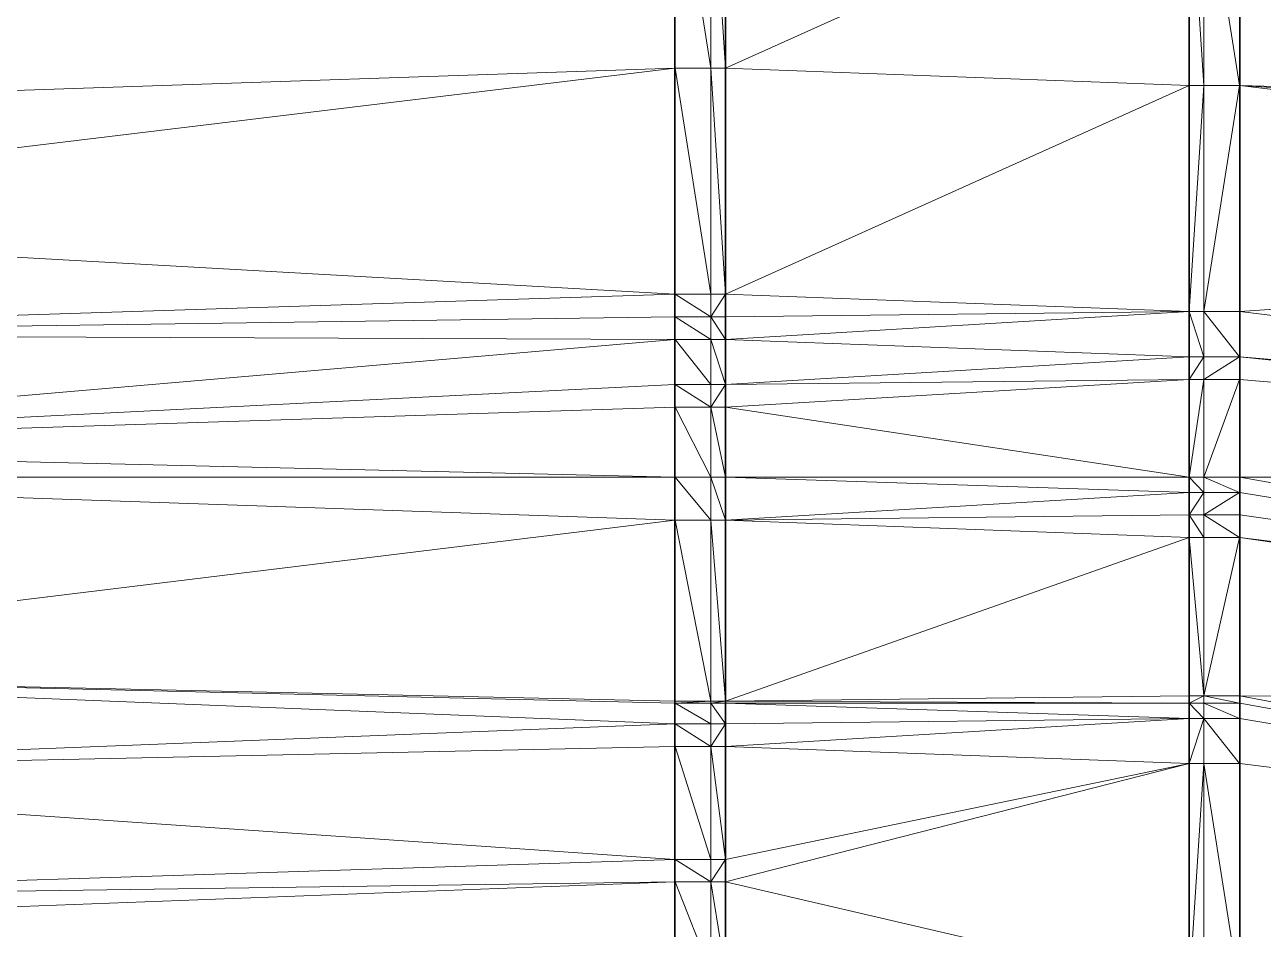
# Model space of a CAD drawing. Header units: metres. Extents: x 246428 to 246884, y 7418966 to 7419490.
# Drawn here: x 246764.45 to 246769.93, y 7419440.22 to 7419444.22 of the extents above; entities that cross this region are included whole.
import ezdxf

# ---------------------------------------------------------------- set-up
doc = ezdxf.new("R2010")
doc.units = ezdxf.units.M
doc.linetypes.add('blank name', pattern=[0])
doc.layers.add('_12D_UNMAPPED', color=7, linetype='Continuous')
for name, color, linetype, lineweight, true_color in [('KERB_BACK', 7, 'Continuous', 35, 0x5fd2ff), ('KERB_LINE', 7, 'Continuous', 18, 0xb9b9b9), ('KERB_LIP', 7, 'Continuous', 35, 0x5fd2ff), ('KERB_TOP', 7, 'Continuous', 18, 0xb9b9b9)]:
    doc.layers.add(name, color=color, linetype=linetype, lineweight=lineweight, true_color=true_color)

msp = doc.modelspace()

# ---------------------------------------------------------------- linework, layer by layer
at = {"layer": '_12D_UNMAPPED', "color": 3, "linetype": 'blank name', "lineweight": 0}
for points in [[(246761.4305, 7419444.315, 35.6158), (246767.3295, 7419445.0311, 35.6664), (246761.5742, 7419443.8363, 35.6373)], [(246767.3295, 7419445.0311, 35.6664), (246767.3295, 7419444.0311, 35.7065), (246761.5742, 7419443.8363, 35.6373)], [(246767.3295, 7419444.0311, 35.7065), (246767.3295, 7419445.0311, 35.6664), (246767.3305, 7419444.0311, 35.7065)], [(246767.3305, 7419444.0311, 35.7065), (246767.3295, 7419445.0311, 35.6664), (246767.3305, 7419445.0311, 35.6664)], [(246767.3305, 7419444.0311, 35.7065), (246767.3305, 7419445.0311, 35.6664), (246767.4895, 7419444.0311, 35.7065)], [(246767.4895, 7419444.0311, 35.7065), (246767.3305, 7419445.0311, 35.6664), (246767.4895, 7419445.0311, 35.6664)], [(246767.4895, 7419444.0311, 35.7065), (246767.4895, 7419445.0311, 35.6664), (246767.5545, 7419444.0311, 35.7065)], [(246767.5545, 7419444.0311, 35.7065), (246767.4895, 7419445.0311, 35.6664), (246767.5545, 7419445.0311, 35.6664)], [(246767.5545, 7419444.0311, 35.7065), (246767.5545, 7419445.0311, 35.6664), (246769.6045, 7419444.9545, 35.6947)], [(246767.5545, 7419444.0311, 35.7065), (246769.6045, 7419444.9545, 35.6947), (246769.6045, 7419443.9545, 35.7348)], [(246769.6695, 7419444.9545, 35.6947), (246769.6695, 7419443.9545, 35.7348), (246769.6045, 7419444.9545, 35.6947)], [(246769.6045, 7419444.9545, 35.6947), (246769.6695, 7419443.9545, 35.7348), (246769.6045, 7419443.9545, 35.7348)], [(246769.8285, 7419444.9545, 35.6947), (246769.8285, 7419443.9545, 35.7348), (246769.6695, 7419444.9545, 35.6947)], [(246769.6695, 7419444.9545, 35.6947), (246769.8285, 7419443.9545, 35.7348), (246769.6695, 7419443.9545, 35.7348)], [(246769.8295, 7419444.9545, 35.6947), (246769.8295, 7419443.9545, 35.7348), (246769.8285, 7419444.9545, 35.6947)], [(246769.8285, 7419444.9545, 35.6947), (246769.8295, 7419443.9545, 35.7348), (246769.8285, 7419443.9545, 35.7348)], [(246769.8295, 7419443.9545, 35.7348), (246769.8295, 7419444.9545, 35.6947), (246775.2287, 7419443.8039, 35.821)], [(246769.8295, 7419444.9545, 35.6947), (246775.354, 7419444.2878, 35.802), (246775.2287, 7419443.8039, 35.821)], [(246761.5742, 7419443.8363, 35.6373), (246767.3295, 7419444.0311, 35.7065), (246761.6805, 7419443.3479, 35.6588)], [(246761.6805, 7419443.3479, 35.6588), (246767.3295, 7419444.0311, 35.7065), (246761.6805, 7419443.3478, 35.6588)], [(246767.3295, 7419444.0311, 35.7065), (246767.3295, 7419443.0311, 35.7466), (246761.6805, 7419443.3478, 35.6588)], [(246767.3295, 7419443.0311, 35.7466), (246767.3295, 7419444.0311, 35.7065), (246767.3305, 7419443.0311, 35.7466)], [(246767.3305, 7419443.0311, 35.7466), (246767.3295, 7419444.0311, 35.7065), (246767.3305, 7419444.0311, 35.7065)], [(246767.3305, 7419443.0311, 35.7466), (246767.3305, 7419444.0311, 35.7065), (246767.4895, 7419443.0311, 35.7466)], [(246767.4895, 7419443.0311, 35.7466), (246767.3305, 7419444.0311, 35.7065), (246767.4895, 7419444.0311, 35.7065)], [(246767.4895, 7419443.0311, 35.7466), (246767.4895, 7419444.0311, 35.7065), (246767.5545, 7419443.0311, 35.7466)], [(246767.5545, 7419443.0311, 35.7466), (246767.4895, 7419444.0311, 35.7065), (246767.5545, 7419444.0311, 35.7065)], [(246767.5545, 7419443.0311, 35.7466), (246767.5545, 7419444.0311, 35.7065), (246769.6045, 7419443.9545, 35.7348)], [(246767.5545, 7419443.0311, 35.7466), (246769.6045, 7419443.9545, 35.7348), (246769.6045, 7419442.9545, 35.7749)], [(246769.6045, 7419443.9545, 35.7348), (246769.6695, 7419443.9545, 35.7348), (246769.6045, 7419442.9545, 35.7749)], [(246769.6695, 7419443.9545, 35.7348), (246769.6695, 7419442.9545, 35.7749), (246769.6045, 7419442.9545, 35.7749)], [(246769.6695, 7419443.9545, 35.7348), (246769.8285, 7419443.9545, 35.7348), (246769.6695, 7419442.9545, 35.7749)], [(246769.8285, 7419443.9545, 35.7348), (246769.8285, 7419442.9545, 35.7749), (246769.6695, 7419442.9545, 35.7749)], [(246769.8285, 7419443.9545, 35.7348), (246769.8295, 7419443.9545, 35.7348), (246769.8285, 7419442.9545, 35.7749)], [(246769.8295, 7419443.9545, 35.7348), (246769.8295, 7419442.9545, 35.7749), (246769.8285, 7419442.9545, 35.7749)], [(246769.8295, 7419442.9545, 35.7749), (246769.8295, 7419443.9545, 35.7348), (246775.1338, 7419443.313, 35.84)], [(246769.8295, 7419443.9545, 35.7348), (246775.2287, 7419443.8039, 35.821), (246775.1914, 7419443.6199, 35.8281)], [(246769.8295, 7419443.9545, 35.7348), (246775.1914, 7419443.6199, 35.8281), (246775.1338, 7419443.313, 35.84)], [(246761.6805, 7419443.3478, 35.6588), (246767.3295, 7419443.0311, 35.7466), (246761.7486, 7419442.8526, 35.6803)], [(246769.8295, 7419442.9545, 35.7749), (246775.1338, 7419443.313, 35.84), (246774.9494, 7419442.3301, 35.8781)], [(246767.3295, 7419443.0311, 35.7466), (246767.3295, 7419442.9311, 35.7506), (246761.7486, 7419442.8526, 35.6803)], [(246767.3295, 7419442.9311, 35.7506), (246767.3295, 7419443.0311, 35.7466), (246767.3305, 7419442.9311, 35.7506)], [(246767.3305, 7419442.9311, 35.7506), (246767.3295, 7419443.0311, 35.7466), (246767.3305, 7419443.0311, 35.7466)], [(246767.3305, 7419442.9311, 35.7506), (246767.3305, 7419443.0311, 35.7466), (246767.4895, 7419442.9311, 35.7506)], [(246767.4895, 7419442.9311, 35.7506), (246767.3305, 7419443.0311, 35.7466), (246767.4895, 7419443.0311, 35.7466)], [(246767.5545, 7419442.9311, 35.7506), (246767.4895, 7419442.9311, 35.7506), (246767.5545, 7419443.0311, 35.7466)], [(246767.4895, 7419442.9311, 35.7506), (246767.4895, 7419443.0311, 35.7466), (246767.5545, 7419443.0311, 35.7466)], [(246767.5545, 7419442.9311, 35.7506), (246767.5545, 7419443.0311, 35.7466), (246769.6045, 7419442.9545, 35.7749)], [(246767.3295, 7419442.9311, 35.7506), (246767.3295, 7419442.8311, 35.7545), (246761.7486, 7419442.8526, 35.6803)], [(246767.3295, 7419442.8311, 35.7545), (246767.3295, 7419442.9311, 35.7506), (246767.3305, 7419442.8311, 35.7545)], [(246767.3305, 7419442.8311, 35.7545), (246767.3295, 7419442.9311, 35.7506), (246767.3305, 7419442.9311, 35.7506)], [(246767.4895, 7419442.8311, 35.7545), (246767.3305, 7419442.9311, 35.7506), (246767.4895, 7419442.9311, 35.7506)], [(246767.3305, 7419442.8311, 35.7545), (246767.3305, 7419442.9311, 35.7506), (246767.4895, 7419442.8311, 35.7545)], [(246767.4895, 7419442.8311, 35.7545), (246767.4895, 7419442.9311, 35.7506), (246767.5545, 7419442.8311, 35.7545)], [(246767.5545, 7419442.8311, 35.7545), (246767.4895, 7419442.9311, 35.7506), (246767.5545, 7419442.9311, 35.7506)], [(246767.5545, 7419442.8311, 35.7545), (246769.6045, 7419442.9545, 35.7749), (246769.6045, 7419442.7545, 35.7829)], [(246767.5545, 7419442.8311, 35.7545), (246767.5545, 7419442.9311, 35.7506), (246769.6045, 7419442.9545, 35.7749)], [(246769.6695, 7419442.9545, 35.7749), (246769.6695, 7419442.7545, 35.7829), (246769.6045, 7419442.9545, 35.7749)], [(246769.6045, 7419442.9545, 35.7749), (246769.6695, 7419442.7545, 35.7829), (246769.6045, 7419442.7545, 35.7829)], [(246769.6695, 7419442.9545, 35.7749), (246769.8285, 7419442.7545, 35.7829), (246769.6695, 7419442.7545, 35.7829)], [(246769.8285, 7419442.9545, 35.7749), (246769.8285, 7419442.7545, 35.7829), (246769.6695, 7419442.9545, 35.7749)], [(246769.8295, 7419442.9545, 35.7749), (246769.8295, 7419442.7545, 35.7829), (246769.8285, 7419442.9545, 35.7749)], [(246769.8285, 7419442.9545, 35.7749), (246769.8295, 7419442.7545, 35.7829), (246769.8285, 7419442.7545, 35.7829)], [(246769.8295, 7419442.7545, 35.7829), (246769.8295, 7419442.9545, 35.7749), (246774.9494, 7419442.3301, 35.8781)], [(246761.7486, 7419442.8526, 35.6803), (246767.3295, 7419442.8311, 35.7545), (246761.7782, 7419442.3536, 35.7018)], [(246767.3295, 7419442.8311, 35.7545), (246767.3295, 7419442.6311, 35.7618), (246761.7782, 7419442.3536, 35.7018)], [(246767.3295, 7419442.6311, 35.7618), (246767.3295, 7419442.8311, 35.7545), (246767.3305, 7419442.6311, 35.7618)], [(246767.3305, 7419442.6311, 35.7618), (246767.3295, 7419442.8311, 35.7545), (246767.3305, 7419442.8311, 35.7545)], [(246767.4895, 7419442.6311, 35.7618), (246767.3305, 7419442.8311, 35.7545), (246767.4895, 7419442.8311, 35.7545)], [(246767.3305, 7419442.6311, 35.7618), (246767.3305, 7419442.8311, 35.7545), (246767.4895, 7419442.6311, 35.7618)], [(246767.5545, 7419442.6311, 35.7618), (246767.4895, 7419442.8311, 35.7545), (246767.5545, 7419442.8311, 35.7545)], [(246767.4895, 7419442.6311, 35.7618), (246767.4895, 7419442.8311, 35.7545), (246767.5545, 7419442.6311, 35.7618)], [(246767.5545, 7419442.6311, 35.7618), (246767.5545, 7419442.8311, 35.7545), (246769.6045, 7419442.7545, 35.7829)], [(246767.5545, 7419442.6311, 35.7618), (246769.6045, 7419442.7545, 35.7829), (246769.6045, 7419442.6545, 35.7868)], [(246769.6045, 7419442.7545, 35.7829), (246769.6695, 7419442.7545, 35.7829), (246769.6045, 7419442.6545, 35.7868)], [(246769.6695, 7419442.7545, 35.7829), (246769.6695, 7419442.6545, 35.7868), (246769.6045, 7419442.6545, 35.7868)], [(246769.8285, 7419442.7545, 35.7829), (246769.8285, 7419442.6545, 35.7868), (246769.6695, 7419442.6545, 35.7868)], [(246769.6695, 7419442.7545, 35.7829), (246769.8285, 7419442.7545, 35.7829), (246769.6695, 7419442.6545, 35.7868)], [(246769.8295, 7419442.7545, 35.7829), (246769.8295, 7419442.6545, 35.7868), (246769.8285, 7419442.7545, 35.7829)], [(246769.8285, 7419442.7545, 35.7829), (246769.8295, 7419442.6545, 35.7868), (246769.8285, 7419442.6545, 35.7868)], [(246769.8295, 7419442.7545, 35.7829), (246774.9494, 7419442.3301, 35.8781), (246774.9291, 7419442.2221, 35.8823)], [(246769.8295, 7419442.6545, 35.7868), (246769.8295, 7419442.7545, 35.7829), (246774.9291, 7419442.2221, 35.8823)], [(246767.5545, 7419442.5311, 35.7656), (246769.6045, 7419442.6545, 35.7868), (246769.6045, 7419442.2221, 35.8026)], [(246767.5545, 7419442.5311, 35.7656), (246767.5545, 7419442.6311, 35.7618), (246769.6045, 7419442.6545, 35.7868)], [(246769.6045, 7419442.6545, 35.7868), (246769.6695, 7419442.6545, 35.7868), (246769.6045, 7419442.2221, 35.8026)], [(246769.6695, 7419442.6545, 35.7868), (246769.6695, 7419442.2221, 35.8026), (246769.6045, 7419442.2221, 35.8026)], [(246769.6695, 7419442.6545, 35.7868), (246769.8285, 7419442.6545, 35.7868), (246769.6695, 7419442.2221, 35.8026)], [(246769.8285, 7419442.6545, 35.7868), (246769.8285, 7419442.2221, 35.8026), (246769.6695, 7419442.2221, 35.8026)], [(246769.8285, 7419442.6545, 35.7868), (246769.8295, 7419442.6545, 35.7868), (246769.8285, 7419442.2221, 35.8026)], [(246769.8295, 7419442.6545, 35.7868), (246769.8295, 7419442.2221, 35.8026), (246769.8285, 7419442.2221, 35.8026)], [(246769.8295, 7419442.6545, 35.7868), (246774.9291, 7419442.2221, 35.8823), (246774.9291, 7419442.222, 35.8823)], [(246769.8295, 7419442.2221, 35.8026), (246769.8295, 7419442.6545, 35.7868), (246774.9291, 7419442.222, 35.8823)], [(246767.3295, 7419442.6311, 35.7618), (246767.3295, 7419442.5311, 35.7656), (246761.7782, 7419442.3536, 35.7018)], [(246767.3295, 7419442.5311, 35.7656), (246767.3295, 7419442.6311, 35.7618), (246767.3305, 7419442.5311, 35.7656)], [(246767.3305, 7419442.5311, 35.7656), (246767.3295, 7419442.6311, 35.7618), (246767.3305, 7419442.6311, 35.7618)], [(246767.4895, 7419442.5311, 35.7656), (246767.3305, 7419442.6311, 35.7618), (246767.4895, 7419442.6311, 35.7618)], [(246767.3305, 7419442.5311, 35.7656), (246767.3305, 7419442.6311, 35.7618), (246767.4895, 7419442.5311, 35.7656)], [(246767.4895, 7419442.5311, 35.7656), (246767.4895, 7419442.6311, 35.7618), (246767.5545, 7419442.6311, 35.7618)], [(246767.5545, 7419442.5311, 35.7656), (246767.4895, 7419442.5311, 35.7656), (246767.5545, 7419442.6311, 35.7618)], [(246767.3295, 7419442.5311, 35.7656), (246767.3295, 7419442.222, 35.778), (246761.7782, 7419442.3536, 35.7018)], [(246767.3295, 7419442.222, 35.778), (246767.3295, 7419442.5311, 35.7656), (246767.3305, 7419442.222, 35.778)], [(246767.3305, 7419442.222, 35.778), (246767.3295, 7419442.5311, 35.7656), (246767.3305, 7419442.5311, 35.7656)], [(246767.3305, 7419442.222, 35.778), (246767.3305, 7419442.5311, 35.7656), (246767.4895, 7419442.222, 35.778)], [(246767.4895, 7419442.222, 35.778), (246767.3305, 7419442.5311, 35.7656), (246767.4895, 7419442.5311, 35.7656)], [(246767.4895, 7419442.222, 35.778), (246767.4895, 7419442.5311, 35.7656), (246767.5545, 7419442.222, 35.778)], [(246767.5545, 7419442.222, 35.778), (246767.4895, 7419442.5311, 35.7656), (246767.5545, 7419442.5311, 35.7656)], [(246767.5545, 7419442.222, 35.778), (246767.5545, 7419442.5311, 35.7656), (246769.6045, 7419442.2221, 35.8026)], [(246761.7782, 7419442.3536, 35.7018), (246767.3295, 7419442.222, 35.778), (246761.7795, 7419442.2221, 35.7075)], [(246761.7795, 7419442.2221, 35.7075), (246767.3295, 7419442.222, 35.778), (246761.7795, 7419442.222, 35.7075)], [(246761.7795, 7419442.222, 35.7075), (246767.3295, 7419442.0311, 35.7856), (246761.7795, 7419441.3536, 35.7448)], [(246767.3295, 7419442.222, 35.778), (246767.3295, 7419442.2219, 35.778), (246761.7795, 7419442.222, 35.7075)], [(246767.3295, 7419442.2219, 35.778), (246767.3295, 7419442.0311, 35.7856), (246761.7795, 7419442.222, 35.7075)], [(246761.7795, 7419442.222, 35.7075), (246767.3295, 7419442.222, 35.778), (246761.7795, 7419442.222, 35.7075)], [(246767.3295, 7419442.2219, 35.778), (246767.3295, 7419442.222, 35.778), (246767.3305, 7419442.2219, 35.778)], [(246767.3305, 7419442.2219, 35.778), (246767.3295, 7419442.222, 35.778), (246767.3305, 7419442.222, 35.778)], [(246767.3295, 7419442.0311, 35.7856), (246767.3295, 7419442.2219, 35.778), (246767.3305, 7419442.0311, 35.7952)], [(246767.3305, 7419442.0311, 35.7952), (246767.3295, 7419442.2219, 35.778), (246767.3305, 7419442.2219, 35.778)], [(246767.3305, 7419442.2219, 35.778), (246767.3305, 7419442.222, 35.778), (246767.4895, 7419442.2219, 35.778)], [(246767.4895, 7419442.2219, 35.778), (246767.3305, 7419442.222, 35.778), (246767.4895, 7419442.222, 35.778)], [(246767.4895, 7419442.0311, 35.8143), (246767.3305, 7419442.2219, 35.778), (246767.4895, 7419442.2219, 35.778)], [(246767.3305, 7419442.0311, 35.7952), (246767.3305, 7419442.2219, 35.778), (246767.4895, 7419442.0311, 35.8143)], [(246767.5545, 7419442.2219, 35.778), (246767.4895, 7419442.2219, 35.778), (246767.5545, 7419442.222, 35.778)], [(246767.4895, 7419442.2219, 35.778), (246767.4895, 7419442.222, 35.778), (246767.5545, 7419442.222, 35.778)], [(246767.5545, 7419442.0311, 35.8143), (246767.4895, 7419442.2219, 35.778), (246767.5545, 7419442.2219, 35.778)], [(246767.4895, 7419442.0311, 35.8143), (246767.4895, 7419442.2219, 35.778), (246767.5545, 7419442.0311, 35.8143)], [(246767.5545, 7419442.222, 35.778), (246769.6045, 7419442.2221, 35.8026), (246769.6045, 7419442.222, 35.8026)], [(246767.5545, 7419442.2219, 35.778), (246767.5545, 7419442.222, 35.778), (246769.6045, 7419442.222, 35.8026)], [(246767.5545, 7419442.2219, 35.778), (246769.6045, 7419442.222, 35.8026), (246769.6045, 7419442.1545, 35.8152)], [(246767.5545, 7419442.0311, 35.8143), (246767.5545, 7419442.2219, 35.778), (246769.6045, 7419442.1545, 35.8152)], [(246769.6695, 7419442.2221, 35.8026), (246769.6695, 7419442.222, 35.8026), (246769.6045, 7419442.222, 35.8026)], [(246769.6045, 7419442.2221, 35.8026), (246769.6695, 7419442.2221, 35.8026), (246769.6045, 7419442.222, 35.8026)], [(246769.6695, 7419442.222, 35.8026), (246769.6695, 7419442.1545, 35.8152), (246769.6045, 7419442.222, 35.8026)], [(246769.6045, 7419442.222, 35.8026), (246769.6695, 7419442.1545, 35.8152), (246769.6045, 7419442.1545, 35.8152)], [(246769.6695, 7419442.2221, 35.8026), (246769.8285, 7419442.2221, 35.8026), (246769.6695, 7419442.222, 35.8026)], [(246769.8285, 7419442.2221, 35.8026), (246769.8285, 7419442.222, 35.8026), (246769.6695, 7419442.222, 35.8026)], [(246769.6695, 7419442.222, 35.8026), (246769.8285, 7419442.1545, 35.8084), (246769.6695, 7419442.1545, 35.8152)], [(246769.8285, 7419442.222, 35.8026), (246769.8285, 7419442.1545, 35.8084), (246769.6695, 7419442.222, 35.8026)], [(246769.8295, 7419442.2221, 35.8026), (246769.8295, 7419442.222, 35.8026), (246769.8285, 7419442.2221, 35.8026)], [(246769.8285, 7419442.2221, 35.8026), (246769.8295, 7419442.222, 35.8026), (246769.8285, 7419442.222, 35.8026)], [(246769.8295, 7419442.222, 35.8026), (246769.8295, 7419442.1545, 35.805), (246769.8285, 7419442.222, 35.8026)], [(246769.8285, 7419442.222, 35.8026), (246769.8295, 7419442.1545, 35.805), (246769.8285, 7419442.1545, 35.8084)], [(246769.8295, 7419442.2221, 35.8026), (246774.9291, 7419442.222, 35.8823), (246774.7649, 7419441.3473, 35.9162)], [(246769.8295, 7419442.222, 35.8026), (246769.8295, 7419442.2221, 35.8026), (246774.7649, 7419441.3473, 35.9162)], [(246769.8295, 7419442.1545, 35.805), (246769.8295, 7419442.222, 35.8026), (246774.7649, 7419441.3473, 35.9162)], [(246767.5545, 7419442.0311, 35.8143), (246769.6045, 7419442.1545, 35.8152), (246769.6045, 7419442.0545, 35.8341)], [(246769.6045, 7419442.1545, 35.8152), (246769.6695, 7419442.1545, 35.8152), (246769.6045, 7419442.0545, 35.8341)], [(246769.6695, 7419442.1545, 35.8152), (246769.6695, 7419442.0545, 35.8341), (246769.6045, 7419442.0545, 35.8341)], [(246769.6695, 7419442.1545, 35.8152), (246769.8285, 7419442.1545, 35.8084), (246769.6695, 7419442.0545, 35.8341)], [(246769.8285, 7419442.1545, 35.8084), (246769.8285, 7419442.0545, 35.8174), (246769.6695, 7419442.0545, 35.8341)], [(246769.8295, 7419442.1545, 35.805), (246769.8295, 7419442.0545, 35.809), (246769.8285, 7419442.1545, 35.8084)], [(246769.8285, 7419442.1545, 35.8084), (246769.8295, 7419442.0545, 35.809), (246769.8285, 7419442.0545, 35.8174)], [(246769.8295, 7419442.0545, 35.809), (246769.8295, 7419442.1545, 35.805), (246774.7649, 7419441.3473, 35.9162)], [(246767.5545, 7419442.0311, 35.8143), (246769.6045, 7419442.0545, 35.8341), (246769.6045, 7419441.9545, 35.8531)], [(246769.6695, 7419442.0545, 35.8341), (246769.6695, 7419441.9545, 35.8531), (246769.6045, 7419442.0545, 35.8341)], [(246769.6045, 7419442.0545, 35.8341), (246769.6695, 7419441.9545, 35.8531), (246769.6045, 7419441.9545, 35.8531)], [(246769.8285, 7419442.0545, 35.8174), (246769.8285, 7419441.9545, 35.8264), (246769.6695, 7419442.0545, 35.8341)], [(246769.6695, 7419442.0545, 35.8341), (246769.8285, 7419441.9545, 35.8264), (246769.6695, 7419441.9545, 35.8531)], [(246769.8295, 7419442.0545, 35.809), (246769.8295, 7419441.9545, 35.813), (246769.8285, 7419442.0545, 35.8174)], [(246769.8285, 7419442.0545, 35.8174), (246769.8295, 7419441.9545, 35.813), (246769.8285, 7419441.9545, 35.8264)], [(246769.8295, 7419441.9545, 35.813), (246769.8295, 7419442.0545, 35.809), (246774.7649, 7419441.3473, 35.9162)], [(246767.3295, 7419442.0311, 35.7856), (246767.3295, 7419441.2311, 35.8176), (246761.7795, 7419441.3536, 35.7448)], [(246767.3295, 7419441.2311, 35.8176), (246767.3295, 7419442.0311, 35.7856), (246767.3305, 7419441.2311, 35.8672)], [(246767.3305, 7419441.2311, 35.8672), (246767.3295, 7419442.0311, 35.7856), (246767.3305, 7419442.0311, 35.7952)], [(246767.3305, 7419441.2311, 35.8672), (246767.3305, 7419442.0311, 35.7952), (246767.4895, 7419441.2311, 35.9663)], [(246767.4895, 7419441.2311, 35.9663), (246767.3305, 7419442.0311, 35.7952), (246767.4895, 7419442.0311, 35.8143)], [(246767.4895, 7419441.2311, 35.9663), (246767.4895, 7419442.0311, 35.8143), (246767.5545, 7419441.2311, 35.9663)], [(246767.5545, 7419441.2311, 35.9663), (246767.4895, 7419442.0311, 35.8143), (246767.5545, 7419442.0311, 35.8143)], [(246767.5545, 7419441.2311, 35.9663), (246767.5545, 7419442.0311, 35.8143), (246769.6045, 7419441.9545, 35.8531)], [(246767.5545, 7419441.2311, 35.9663), (246769.6045, 7419441.9545, 35.8531), (246769.6045, 7419441.2545, 35.9861)], [(246769.6695, 7419441.9545, 35.8531), (246769.6695, 7419441.2545, 35.9861), (246769.6045, 7419441.9545, 35.8531)], [(246769.6045, 7419441.9545, 35.8531), (246769.6695, 7419441.2545, 35.9861), (246769.6045, 7419441.2545, 35.9861)], [(246769.6695, 7419441.9545, 35.8531), (246769.8285, 7419441.9545, 35.8264), (246769.6695, 7419441.2545, 35.9861)], [(246769.8285, 7419441.9545, 35.8264), (246769.8285, 7419441.2545, 35.8894), (246769.6695, 7419441.2545, 35.9861)], [(246769.8295, 7419441.9545, 35.813), (246769.8295, 7419441.2545, 35.841), (246769.8285, 7419441.9545, 35.8264)], [(246769.8285, 7419441.9545, 35.8264), (246769.8295, 7419441.2545, 35.841), (246769.8285, 7419441.2545, 35.8894)], [(246769.8295, 7419441.9545, 35.813), (246774.7649, 7419441.3473, 35.9162), (246774.7447, 7419441.2393, 35.9203)], [(246769.8295, 7419441.9545, 35.813), (246774.7447, 7419441.2393, 35.9203), (246774.7447, 7419441.2392, 35.9203)], [(246769.8295, 7419441.2545, 35.841), (246769.8295, 7419441.9545, 35.813), (246774.7447, 7419441.2392, 35.9203)], [(246767.3295, 7419441.2311, 35.8176), (246767.3295, 7419441.222, 35.818), (246761.7795, 7419441.3536, 35.7448)], [(246767.3295, 7419441.2219, 35.818), (246767.3295, 7419441.1311, 35.8214), (246761.7795, 7419441.3536, 35.7448)], [(246767.3295, 7419441.222, 35.818), (246767.3295, 7419441.2219, 35.818), (246761.7795, 7419441.3536, 35.7448)], [(246761.7795, 7419441.3536, 35.7448), (246767.3295, 7419441.1311, 35.8214), (246761.7795, 7419440.9117, 35.7638)], [(246767.3305, 7419441.222, 35.868), (246767.3295, 7419441.222, 35.818), (246767.3305, 7419441.2311, 35.8672)], [(246767.3295, 7419441.222, 35.818), (246767.3295, 7419441.2311, 35.8176), (246767.3305, 7419441.2311, 35.8672)], [(246767.4895, 7419441.222, 35.968), (246767.3305, 7419441.222, 35.868), (246767.4895, 7419441.2311, 35.9663)], [(246767.3305, 7419441.222, 35.868), (246767.3305, 7419441.2311, 35.8672), (246767.4895, 7419441.2311, 35.9663)], [(246767.5545, 7419441.222, 35.968), (246767.4895, 7419441.222, 35.968), (246767.5545, 7419441.2311, 35.9663)], [(246767.4895, 7419441.222, 35.968), (246767.4895, 7419441.2311, 35.9663), (246767.5545, 7419441.2311, 35.9663)], [(246767.5545, 7419441.2311, 35.9663), (246769.6045, 7419441.2545, 35.9861), (246769.6045, 7419441.2221, 35.9922)], [(246767.5545, 7419441.222, 35.968), (246767.5545, 7419441.2311, 35.9663), (246769.6045, 7419441.2221, 35.9922)], [(246769.6045, 7419441.2545, 35.9861), (246769.6695, 7419441.2545, 35.9861), (246769.6045, 7419441.2221, 35.9922)], [(246769.6695, 7419441.2545, 35.9861), (246769.6695, 7419441.2221, 35.9922), (246769.6045, 7419441.2221, 35.9922)], [(246769.6695, 7419441.2545, 35.9861), (246769.8285, 7419441.2221, 35.8922), (246769.6695, 7419441.2221, 35.9922)], [(246769.8285, 7419441.2545, 35.8894), (246769.8285, 7419441.2221, 35.8922), (246769.6695, 7419441.2545, 35.9861)], [(246769.8295, 7419441.2545, 35.841), (246769.8295, 7419441.2221, 35.8422), (246769.8285, 7419441.2545, 35.8894)], [(246769.8285, 7419441.2545, 35.8894), (246769.8295, 7419441.2221, 35.8422), (246769.8285, 7419441.2221, 35.8922)], [(246769.8295, 7419441.2545, 35.841), (246774.5805, 7419440.3645, 35.9542), (246769.8295, 7419441.2221, 35.8422)], [(246774.5805, 7419440.3645, 35.9542), (246769.8295, 7419441.2545, 35.841), (246774.7447, 7419441.2392, 35.9203)], [(246767.3295, 7419441.2219, 35.818), (246767.3295, 7419441.222, 35.818), (246767.3305, 7419441.2219, 35.868)], [(246767.3305, 7419441.2219, 35.868), (246767.3295, 7419441.222, 35.818), (246767.3305, 7419441.222, 35.868)], [(246767.3305, 7419441.1311, 35.8714), (246767.3295, 7419441.2219, 35.818), (246767.3305, 7419441.2219, 35.868)], [(246767.3295, 7419441.1311, 35.8214), (246767.3295, 7419441.2219, 35.818), (246767.3305, 7419441.1311, 35.8714)], [(246767.4895, 7419441.2219, 35.968), (246767.3305, 7419441.222, 35.868), (246767.4895, 7419441.222, 35.968)], [(246767.3305, 7419441.2219, 35.868), (246767.3305, 7419441.222, 35.868), (246767.4895, 7419441.2219, 35.968)], [(246767.3305, 7419441.1311, 35.8714), (246767.3305, 7419441.2219, 35.868), (246767.4895, 7419441.1311, 35.9714)], [(246767.4895, 7419441.1311, 35.9714), (246767.3305, 7419441.2219, 35.868), (246767.4895, 7419441.2219, 35.968)], [(246767.4895, 7419441.2219, 35.968), (246767.4895, 7419441.222, 35.968), (246767.5545, 7419441.222, 35.968)], [(246767.5545, 7419441.2219, 35.968), (246767.4895, 7419441.2219, 35.968), (246767.5545, 7419441.222, 35.968)], [(246767.4895, 7419441.1311, 35.9714), (246767.4895, 7419441.2219, 35.968), (246767.5545, 7419441.1311, 35.9714)], [(246767.5545, 7419441.1311, 35.9714), (246767.4895, 7419441.2219, 35.968), (246767.5545, 7419441.2219, 35.968)], [(246767.5545, 7419441.222, 35.968), (246769.6045, 7419441.2221, 35.9922), (246769.6045, 7419441.222, 35.9922)], [(246767.5545, 7419441.2219, 35.968), (246767.5545, 7419441.222, 35.968), (246769.6045, 7419441.222, 35.9922)], [(246767.5545, 7419441.2219, 35.968), (246769.6045, 7419441.222, 35.9922), (246769.6045, 7419441.1545, 35.9948)], [(246767.5545, 7419441.1311, 35.9714), (246767.5545, 7419441.2219, 35.968), (246769.6045, 7419441.1545, 35.9948)], [(246769.6045, 7419441.2221, 35.9922), (246769.6695, 7419441.2221, 35.9922), (246769.6045, 7419441.222, 35.9922)], [(246769.6695, 7419441.2221, 35.9922), (246769.6695, 7419441.222, 35.9922), (246769.6045, 7419441.222, 35.9922)], [(246769.6695, 7419441.222, 35.9922), (246769.6695, 7419441.1545, 35.9948), (246769.6045, 7419441.222, 35.9922)], [(246769.6045, 7419441.222, 35.9922), (246769.6695, 7419441.1545, 35.9948), (246769.6045, 7419441.1545, 35.9948)], [(246769.8285, 7419441.2221, 35.8922), (246769.8285, 7419441.222, 35.8922), (246769.6695, 7419441.222, 35.9922)], [(246769.6695, 7419441.2221, 35.9922), (246769.8285, 7419441.2221, 35.8922), (246769.6695, 7419441.222, 35.9922)], [(246769.8285, 7419441.222, 35.8922), (246769.8285, 7419441.1545, 35.8948), (246769.6695, 7419441.222, 35.9922)], [(246769.6695, 7419441.222, 35.9922), (246769.8285, 7419441.1545, 35.8948), (246769.6695, 7419441.1545, 35.9948)], [(246769.8295, 7419441.2221, 35.8422), (246769.8295, 7419441.222, 35.8422), (246769.8285, 7419441.2221, 35.8922)], [(246769.8285, 7419441.2221, 35.8922), (246769.8295, 7419441.222, 35.8422), (246769.8285, 7419441.222, 35.8922)], [(246769.8295, 7419441.222, 35.8422), (246769.8295, 7419441.1545, 35.8448), (246769.8285, 7419441.222, 35.8922)], [(246769.8285, 7419441.222, 35.8922), (246769.8295, 7419441.1545, 35.8448), (246769.8285, 7419441.1545, 35.8948)], [(246769.8295, 7419441.2221, 35.8422), (246774.5805, 7419440.3645, 35.9542), (246769.8295, 7419441.222, 35.8422)], [(246769.8295, 7419441.222, 35.8422), (246774.5805, 7419440.3645, 35.9542), (246769.8295, 7419441.1545, 35.8448)], [(246767.3295, 7419441.1311, 35.8214), (246767.3295, 7419441.0311, 35.825), (246761.7795, 7419440.9117, 35.7638)], [(246767.3295, 7419441.0311, 35.825), (246767.3295, 7419441.1311, 35.8214), (246767.3305, 7419441.0311, 35.875)], [(246767.3305, 7419441.0311, 35.875), (246767.3295, 7419441.1311, 35.8214), (246767.3305, 7419441.1311, 35.8714)], [(246767.3305, 7419441.0311, 35.875), (246767.3305, 7419441.1311, 35.8714), (246767.4895, 7419441.0311, 35.975)], [(246767.4895, 7419441.0311, 35.975), (246767.3305, 7419441.1311, 35.8714), (246767.4895, 7419441.1311, 35.9714)], [(246767.4895, 7419441.0311, 35.975), (246767.4895, 7419441.1311, 35.9714), (246767.5545, 7419441.1311, 35.9714)], [(246767.5545, 7419441.0311, 35.975), (246767.4895, 7419441.0311, 35.975), (246767.5545, 7419441.1311, 35.9714)], [(246767.5545, 7419441.0311, 35.975), (246769.6045, 7419441.1545, 35.9948), (246769.6045, 7419440.9545, 36.0021)], [(246767.5545, 7419441.0311, 35.975), (246767.5545, 7419441.1311, 35.9714), (246769.6045, 7419441.1545, 35.9948)], [(246769.6045, 7419441.1545, 35.9948), (246769.6695, 7419441.1545, 35.9948), (246769.6045, 7419440.9545, 36.0021)], [(246769.6695, 7419441.1545, 35.9948), (246769.6695, 7419440.9545, 36.0021), (246769.6045, 7419440.9545, 36.0021)], [(246769.8285, 7419441.1545, 35.8948), (246769.8285, 7419440.9545, 35.9021), (246769.6695, 7419441.1545, 35.9948)], [(246769.6695, 7419441.1545, 35.9948), (246769.8285, 7419440.9545, 35.9021), (246769.6695, 7419440.9545, 36.0021)], [(246769.8285, 7419441.1545, 35.8948), (246769.8295, 7419441.1545, 35.8448), (246769.8285, 7419440.9545, 35.9021)], [(246769.8295, 7419441.1545, 35.8448), (246769.8295, 7419440.9545, 35.8521), (246769.8285, 7419440.9545, 35.9021)], [(246769.8295, 7419441.1545, 35.8448), (246774.5805, 7419440.3645, 35.9542), (246769.8295, 7419440.9545, 35.8521)], [(246767.3295, 7419441.0311, 35.825), (246767.3295, 7419440.5311, 35.8432), (246761.7795, 7419440.9117, 35.7638)], [(246767.3295, 7419440.5311, 35.8432), (246767.3295, 7419441.0311, 35.825), (246767.3305, 7419440.5311, 35.8932)], [(246767.3305, 7419440.5311, 35.8932), (246767.3295, 7419441.0311, 35.825), (246767.3305, 7419441.0311, 35.875)], [(246767.4895, 7419440.5311, 35.9932), (246767.3305, 7419440.5311, 35.8932), (246767.3305, 7419441.0311, 35.875)], [(246767.4895, 7419440.5311, 35.9932), (246767.3305, 7419441.0311, 35.875), (246767.4895, 7419441.0311, 35.975)], [(246767.5545, 7419440.5311, 35.9932), (246767.4895, 7419440.5311, 35.9932), (246767.4895, 7419441.0311, 35.975)], [(246767.5545, 7419440.5311, 35.9932), (246767.4895, 7419441.0311, 35.975), (246767.5545, 7419441.0311, 35.975)], [(246767.5545, 7419440.5311, 35.9932), (246767.5545, 7419441.0311, 35.975), (246769.6045, 7419440.9545, 36.0021)], [(246767.5545, 7419440.4311, 35.9968), (246767.5545, 7419440.5311, 35.9932), (246769.6045, 7419440.9545, 36.0021)], [(246769.6045, 7419439.9545, 36.0385), (246767.5545, 7419440.4311, 35.9968), (246769.6045, 7419440.9545, 36.0021)], [(246769.6695, 7419440.9545, 36.0021), (246769.6045, 7419439.9545, 36.0385), (246769.6045, 7419440.9545, 36.0021)], [(246769.6695, 7419439.9545, 36.0385), (246769.6045, 7419439.9545, 36.0385), (246769.6695, 7419440.9545, 36.0021)], [(246769.8285, 7419440.9545, 35.9021), (246769.8285, 7419439.9545, 35.9385), (246769.6695, 7419440.9545, 36.0021)], [(246769.8285, 7419439.9545, 35.9385), (246769.6695, 7419439.9545, 36.0385), (246769.6695, 7419440.9545, 36.0021)], [(246769.8295, 7419439.9545, 35.8885), (246769.8285, 7419439.9545, 35.9385), (246769.8295, 7419440.9545, 35.8521)], [(246769.8295, 7419440.9545, 35.8521), (246769.8285, 7419439.9545, 35.9385), (246769.8285, 7419440.9545, 35.9021)], [(246774.5805, 7419440.3645, 35.9542), (246774.5805, 7419440.3644, 35.9542), (246769.8295, 7419440.9545, 35.8521)], [(246774.5805, 7419440.3644, 35.9542), (246769.8295, 7419439.9545, 35.8885), (246769.8295, 7419440.9545, 35.8521)], [(246767.3295, 7419440.5311, 35.8432), (246761.7795, 7419440.3536, 35.787), (246761.7795, 7419440.9117, 35.7638)], [(246767.3295, 7419440.5311, 35.8432), (246767.3295, 7419440.4311, 35.8468), (246761.7795, 7419440.3536, 35.787)], [(246767.3295, 7419440.4311, 35.8468), (246767.3295, 7419440.5311, 35.8432), (246767.3305, 7419440.4311, 35.8968)], [(246767.3305, 7419440.4311, 35.8968), (246767.3295, 7419440.5311, 35.8432), (246767.3305, 7419440.5311, 35.8932)], [(246767.3305, 7419440.4311, 35.8968), (246767.3305, 7419440.5311, 35.8932), (246767.4895, 7419440.4311, 35.9968)], [(246767.4895, 7419440.4311, 35.9968), (246767.3305, 7419440.5311, 35.8932), (246767.4895, 7419440.5311, 35.9932)], [(246767.5545, 7419440.4311, 35.9968), (246767.4895, 7419440.4311, 35.9968), (246767.5545, 7419440.5311, 35.9932)], [(246767.4895, 7419440.4311, 35.9968), (246767.4895, 7419440.5311, 35.9932), (246767.5545, 7419440.5311, 35.9932)], [(246767.3295, 7419440.4311, 35.8468), (246767.3295, 7419440.0311, 35.8609), (246761.7795, 7419440.2221, 35.7922)], [(246761.7795, 7419440.3536, 35.787), (246767.3295, 7419440.4311, 35.8468), (246761.7795, 7419440.2221, 35.7922)], [(246767.3295, 7419440.0311, 35.8609), (246767.3295, 7419440.4311, 35.8468), (246767.3305, 7419440.0311, 35.9109)], [(246767.3305, 7419440.0311, 35.9109), (246767.3295, 7419440.4311, 35.8468), (246767.3305, 7419440.4311, 35.8968)], [(246767.3305, 7419440.0311, 35.9109), (246767.3305, 7419440.4311, 35.8968), (246767.4895, 7419440.0311, 36.0109)], [(246767.4895, 7419440.0311, 36.0109), (246767.3305, 7419440.4311, 35.8968), (246767.4895, 7419440.4311, 35.9968)], [(246767.4895, 7419440.0311, 36.0109), (246767.4895, 7419440.4311, 35.9968), (246767.5545, 7419440.0311, 36.0109)], [(246767.5545, 7419440.0311, 36.0109), (246767.4895, 7419440.4311, 35.9968), (246767.5545, 7419440.4311, 35.9968)], [(246767.5545, 7419440.0311, 36.0109), (246767.5545, 7419440.4311, 35.9968), (246769.6045, 7419439.9545, 36.0385)], [(246769.8295, 7419439.9545, 35.8885), (246774.5805, 7419440.3644, 35.9542), (246774.3961, 7419439.3816, 35.9923)], [(246761.7795, 7419440.2221, 35.7922), (246767.3295, 7419440.0311, 35.8609), (246761.7795, 7419440.222, 35.7922)]]:
    msp.add_3dface(points, dxfattribs=at)
at = {"layer": 'KERB_BACK'}
for points in [[(246767.5545, 7419439.0311, 36.0462), (246767.5545, 7419440.0311, 36.0109), (246767.5545, 7419440.4311, 35.9968), (246767.5545, 7419440.5311, 35.9932), (246767.5545, 7419441.0311, 35.975), (246767.5545, 7419441.1311, 35.9714), (246767.5545, 7419441.2219, 35.968), (246767.5545, 7419441.222, 35.968), (246767.5545, 7419441.2311, 35.9663), (246767.5545, 7419442.0311, 35.8143), (246767.5545, 7419442.2219, 35.778), (246767.5545, 7419442.222, 35.778), (246767.5545, 7419442.5311, 35.7656), (246767.5545, 7419442.6311, 35.7618), (246767.5545, 7419442.8311, 35.7545), (246767.5545, 7419442.9311, 35.7506), (246767.5545, 7419443.0311, 35.7466), (246767.5545, 7419444.0311, 35.7065), (246767.5545, 7419445.0311, 35.6664)], [(246769.6045, 7419444.9545, 35.6947), (246769.6045, 7419443.9545, 35.7348), (246769.6045, 7419442.9545, 35.7749), (246769.6045, 7419442.7545, 35.7829), (246769.6045, 7419442.6545, 35.7868), (246769.6045, 7419442.2221, 35.8026), (246769.6045, 7419442.222, 35.8026), (246769.6045, 7419442.1545, 35.8152), (246769.6045, 7419442.0545, 35.8341), (246769.6045, 7419441.9545, 35.8531), (246769.6045, 7419441.2545, 35.9861), (246769.6045, 7419441.2221, 35.9922), (246769.6045, 7419441.222, 35.9922), (246769.6045, 7419441.1545, 35.9948), (246769.6045, 7419440.9545, 36.0021), (246769.6045, 7419439.9545, 36.0385)]]:
    msp.add_polyline3d(points, dxfattribs=at)
at = {"layer": 'KERB_LINE'}
for points in [[(246767.3305, 7419439.0311, 35.9462), (246767.3305, 7419440.0311, 35.9109), (246767.3305, 7419440.4311, 35.8968), (246767.3305, 7419440.5311, 35.8932), (246767.3305, 7419441.0311, 35.875), (246767.3305, 7419441.1311, 35.8714), (246767.3305, 7419441.2219, 35.868), (246767.3305, 7419441.222, 35.868), (246767.3305, 7419441.2311, 35.8672), (246767.3305, 7419442.0311, 35.7952), (246767.3305, 7419442.2219, 35.778), (246767.3305, 7419442.222, 35.778), (246767.3305, 7419442.5311, 35.7656), (246767.3305, 7419442.6311, 35.7618), (246767.3305, 7419442.8311, 35.7545), (246767.3305, 7419442.9311, 35.7506), (246767.3305, 7419443.0311, 35.7466), (246767.3305, 7419444.0311, 35.7065), (246767.3305, 7419445.0311, 35.6664)], [(246769.8285, 7419444.9545, 35.6947), (246769.8285, 7419443.9545, 35.7348), (246769.8285, 7419442.9545, 35.7749), (246769.8285, 7419442.7545, 35.7829), (246769.8285, 7419442.6545, 35.7868), (246769.8285, 7419442.2221, 35.8026), (246769.8285, 7419442.222, 35.8026), (246769.8285, 7419442.1545, 35.8084), (246769.8285, 7419442.0545, 35.8174), (246769.8285, 7419441.9545, 35.8264), (246769.8285, 7419441.2545, 35.8894), (246769.8285, 7419441.2221, 35.8922), (246769.8285, 7419441.222, 35.8922), (246769.8285, 7419441.1545, 35.8948), (246769.8285, 7419440.9545, 35.9021), (246769.8285, 7419439.9545, 35.9385)]]:
    msp.add_polyline3d(points, dxfattribs=at)
at = {"layer": 'KERB_LIP'}
for points in [[(246767.3295, 7419439.0311, 35.8962), (246767.3295, 7419440.0311, 35.8609), (246767.3295, 7419440.4311, 35.8468), (246767.3295, 7419440.5311, 35.8432), (246767.3295, 7419441.0311, 35.825), (246767.3295, 7419441.1311, 35.8214), (246767.3295, 7419441.2219, 35.818), (246767.3295, 7419441.222, 35.818), (246767.3295, 7419441.2311, 35.8176), (246767.3295, 7419442.0311, 35.7856), (246767.3295, 7419442.2219, 35.778), (246767.3295, 7419442.222, 35.778), (246767.3295, 7419442.5311, 35.7656), (246767.3295, 7419442.6311, 35.7618), (246767.3295, 7419442.8311, 35.7545), (246767.3295, 7419442.9311, 35.7506), (246767.3295, 7419443.0311, 35.7466), (246767.3295, 7419444.0311, 35.7065), (246767.3295, 7419445.0311, 35.6664)], [(246769.8295, 7419444.9545, 35.6947), (246769.8295, 7419443.9545, 35.7348), (246769.8295, 7419442.9545, 35.7749), (246769.8295, 7419442.7545, 35.7829), (246769.8295, 7419442.6545, 35.7868), (246769.8295, 7419442.2221, 35.8026), (246769.8295, 7419442.222, 35.8026), (246769.8295, 7419442.1545, 35.805), (246769.8295, 7419442.0545, 35.809), (246769.8295, 7419441.9545, 35.813), (246769.8295, 7419441.2545, 35.841), (246769.8295, 7419441.2221, 35.8422), (246769.8295, 7419441.222, 35.8422), (246769.8295, 7419441.1545, 35.8448), (246769.8295, 7419440.9545, 35.8521), (246769.8295, 7419439.9545, 35.8885)]]:
    msp.add_polyline3d(points, dxfattribs=at)
at = {"layer": 'KERB_TOP'}
for points in [[(246767.4895, 7419439.0311, 36.0462), (246767.4895, 7419440.0311, 36.0109), (246767.4895, 7419440.4311, 35.9968), (246767.4895, 7419440.5311, 35.9932), (246767.4895, 7419441.0311, 35.975), (246767.4895, 7419441.1311, 35.9714), (246767.4895, 7419441.2219, 35.968), (246767.4895, 7419441.222, 35.968), (246767.4895, 7419441.2311, 35.9663), (246767.4895, 7419442.0311, 35.8143), (246767.4895, 7419442.2219, 35.778), (246767.4895, 7419442.222, 35.778), (246767.4895, 7419442.5311, 35.7656), (246767.4895, 7419442.6311, 35.7618), (246767.4895, 7419442.8311, 35.7545), (246767.4895, 7419442.9311, 35.7506), (246767.4895, 7419443.0311, 35.7466), (246767.4895, 7419444.0311, 35.7065), (246767.4895, 7419445.0311, 35.6664)], [(246769.6695, 7419444.9545, 35.6947), (246769.6695, 7419443.9545, 35.7348), (246769.6695, 7419442.9545, 35.7749), (246769.6695, 7419442.7545, 35.7829), (246769.6695, 7419442.6545, 35.7868), (246769.6695, 7419442.2221, 35.8026), (246769.6695, 7419442.222, 35.8026), (246769.6695, 7419442.1545, 35.8152), (246769.6695, 7419442.0545, 35.8341), (246769.6695, 7419441.9545, 35.8531), (246769.6695, 7419441.2545, 35.9861), (246769.6695, 7419441.2221, 35.9922), (246769.6695, 7419441.222, 35.9922), (246769.6695, 7419441.1545, 35.9948), (246769.6695, 7419440.9545, 36.0021), (246769.6695, 7419439.9545, 36.0385)]]:
    msp.add_polyline3d(points, dxfattribs=at)

doc.saveas('drawing.dxf')
